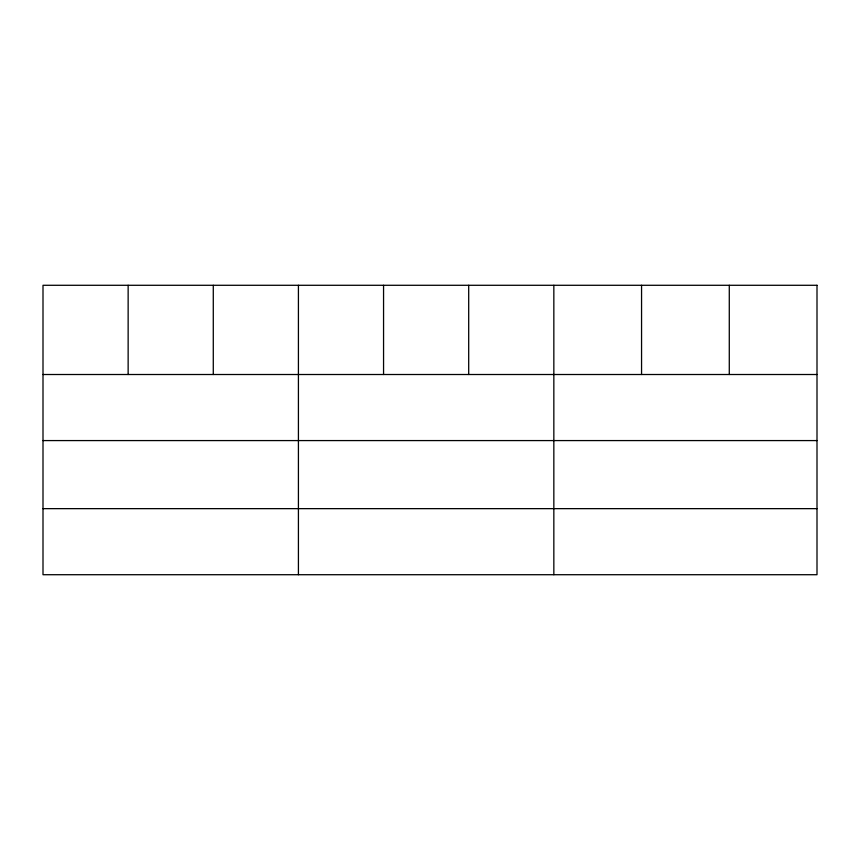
<?xml version="1.0" encoding="UTF-8"?>
<svg xmlns="http://www.w3.org/2000/svg" width="860" height="860" viewBox="0 0 860 860"><rect width="100%" height="100%" fill="white"/><g stroke="black" fill="none" stroke-linecap="round" stroke-linejoin="round"><path stroke-width="1.29" d="M43 374.508L817 374.508M43 440.578L817 440.578M43 508.647L817 508.647M729.28 285.284L729.28 374.508M641.56 285.284L641.56 374.508M553.84 285.284L553.84 574.716M468.7 285.284L468.7 374.508M383.56 285.284L383.56 374.508M298.42 285.284L298.42 574.716M213.28 285.284L213.28 374.508M128.14 285.284L128.14 374.508M817 285.284L43 285.284L43 574.716L817 574.716L817 285.284"/></g></svg>
